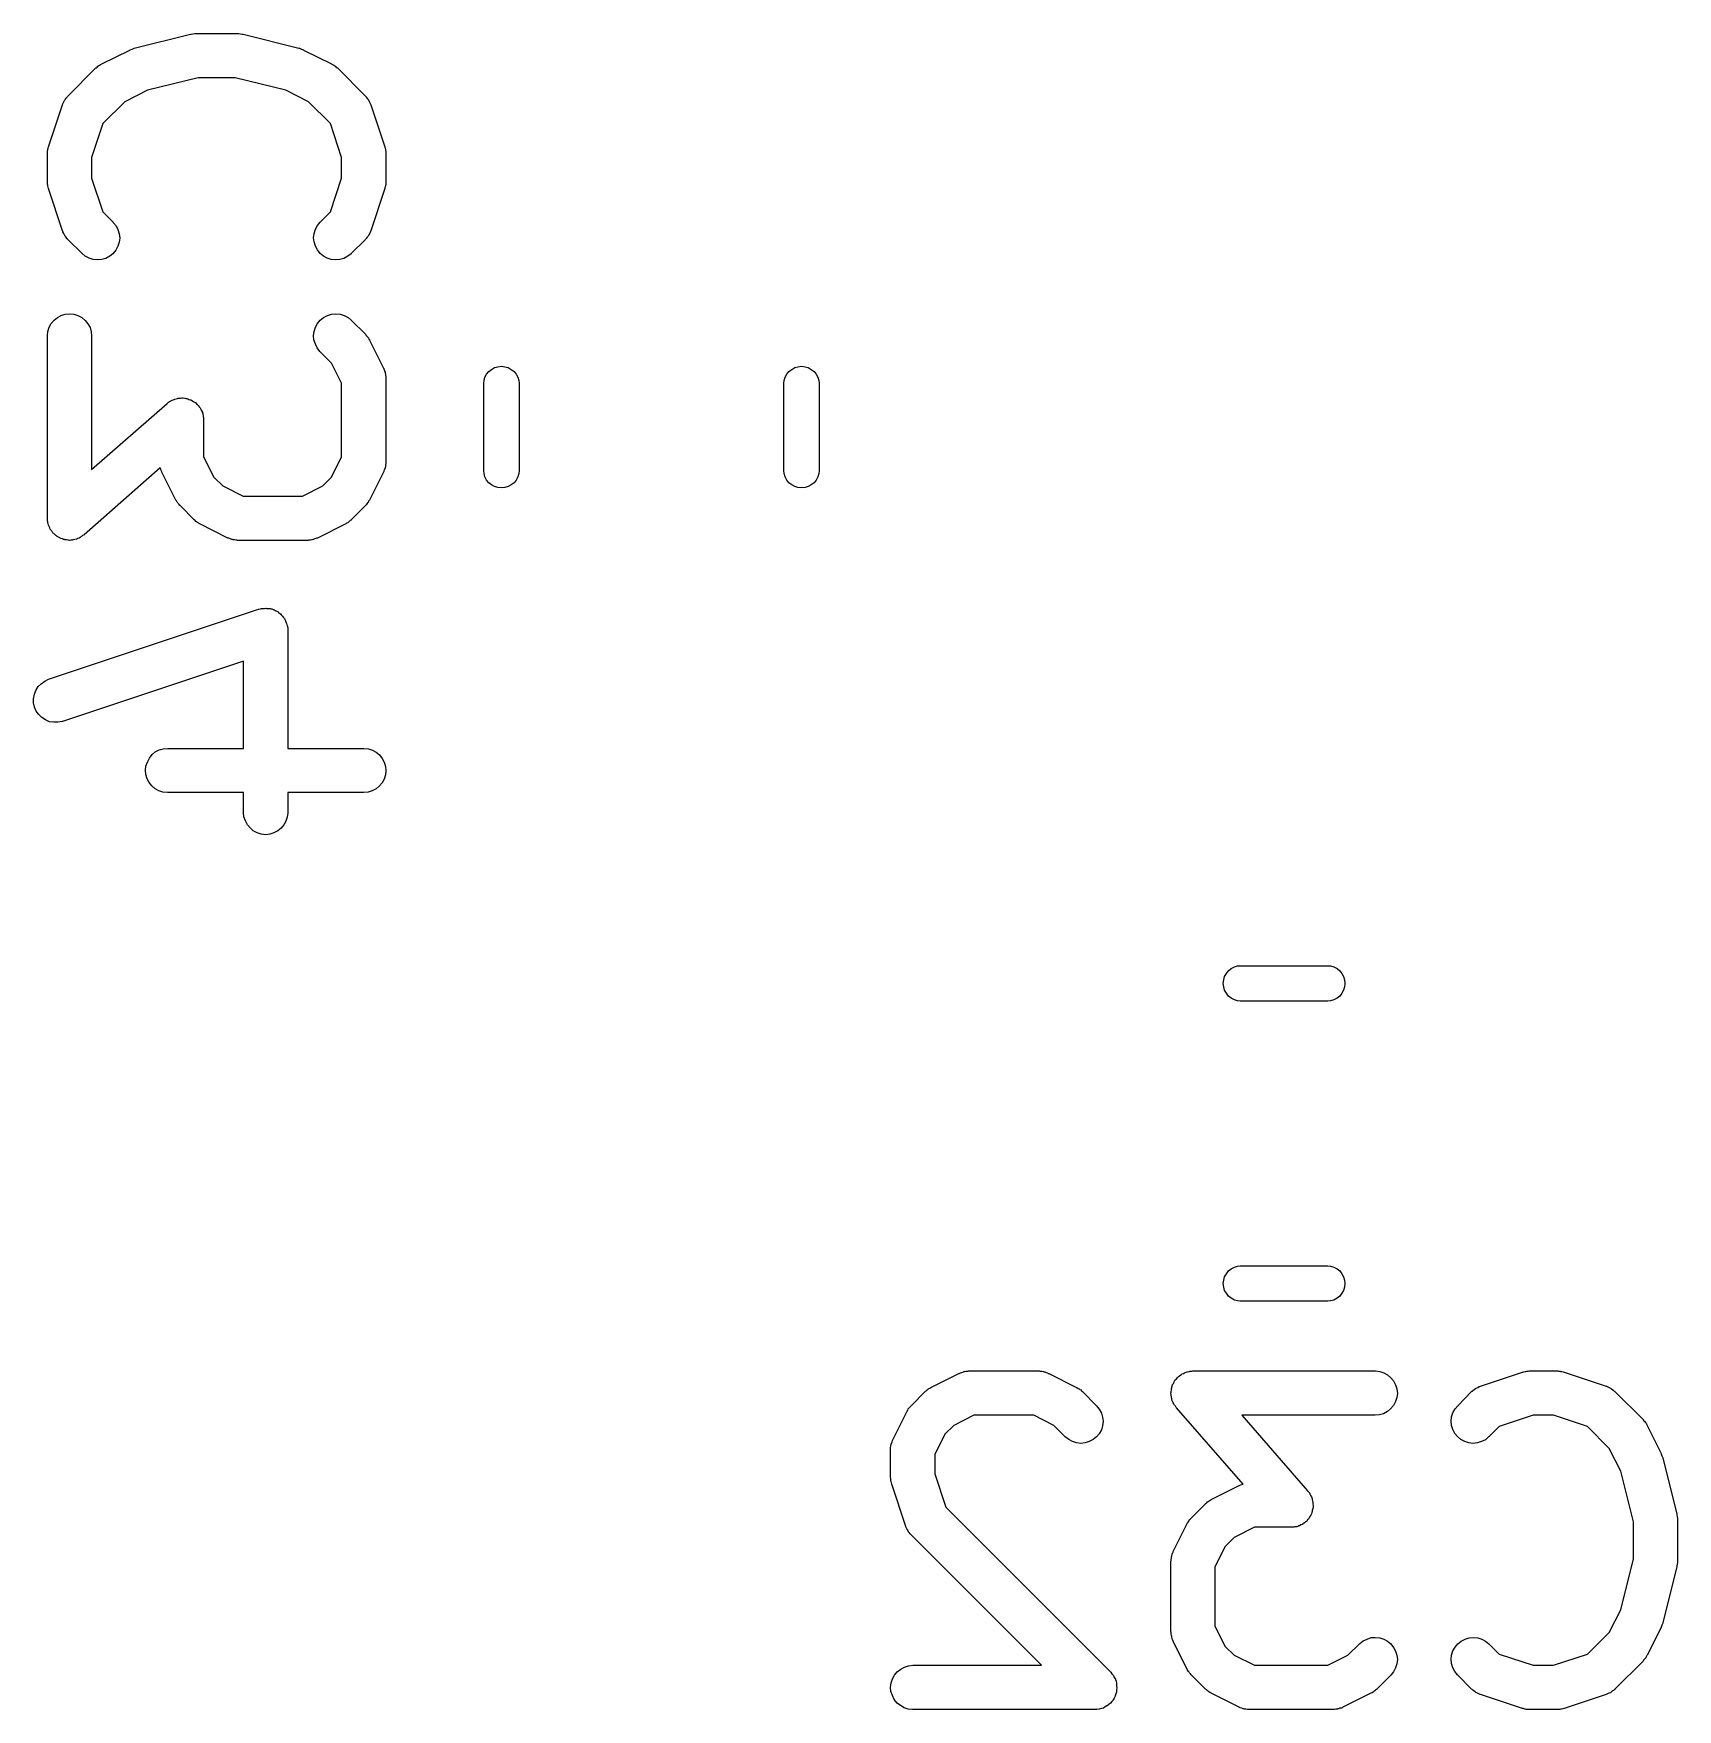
# Model space of a CAD drawing. Extents: x 112.9 to 160.3, y -137 to -94.4.
# Drawn here: x 147.8 to 153.39, y -121.46 to -115.76 of the extents above; entities that cross this region are included whole.
import ezdxf

# ---------------------------------------------------------------- set-up
doc = ezdxf.new("R2010")
doc.units = 0
doc.layers.add('BLACK', color=7, linetype='CONTINUOUS')

msp = doc.modelspace()

# ---------------------------------------------------------------- linework, layer by layer
at = {"layer": 'BLACK', "linetype": 'CONTINUOUS'}
for p, q in [((148.135, -115.816), (148.142, -115.813)), ((148.142, -115.813), (148.333, -115.765)), ((148.142, -115.813), (148.142, -115.813)), ((148.142, -115.813), (148.142, -115.813)), ((148.333, -115.765), (148.334, -115.765)), ((148.334, -115.765), (148.335, -115.765)), ((148.335, -115.765), (148.336, -115.765)), ((148.336, -115.765), (148.342, -115.764)), ((148.342, -115.764), (148.348, -115.763)), ((148.348, -115.763), (148.35, -115.763)), ((148.35, -115.763), (148.351, -115.763)), ((148.351, -115.763), (148.494, -115.763)), ((148.494, -115.763), (148.495, -115.763)), ((148.495, -115.763), (148.496, -115.763)), ((148.496, -115.763), (148.498, -115.763)), ((148.498, -115.763), (148.503, -115.764)), ((148.503, -115.764), (148.509, -115.765)), ((148.509, -115.765), (148.511, -115.765)), ((148.511, -115.765), (148.512, -115.765)), ((148.512, -115.765), (148.702, -115.813)), ((148.702, -115.813), (148.703, -115.813)), ((148.703, -115.813), (148.704, -115.813)), ((148.704, -115.813), (148.704, -115.813)), ((148.704, -115.813), (148.711, -115.816)), ((148.019, -115.874), (148.022, -115.872)), ((148.022, -115.872), (148.024, -115.87)), ((148.024, -115.87), (148.028, -115.868)), ((148.028, -115.868), (148.032, -115.866)), ((148.032, -115.866), (148.127, -115.819)), ((148.127, -115.819), (148.128, -115.818)), ((148.128, -115.818), (148.135, -115.816)), ((148.128, -115.818), (148.128, -115.818)), ((148.128, -115.818), (148.128, -115.818)), ((148.711, -115.816), (148.717, -115.818)), ((148.717, -115.818), (148.718, -115.819)), ((148.718, -115.819), (148.718, -115.819)), ((148.718, -115.819), (148.813, -115.866)), ((148.813, -115.866), (148.814, -115.867)), ((148.814, -115.867), (148.818, -115.869)), ((148.818, -115.869), (148.821, -115.871)), ((148.821, -115.871), (148.824, -115.873)), ((147.917, -115.976), (148.012, -115.88)), ((148.012, -115.88), (148.013, -115.88)), ((148.013, -115.88), (148.016, -115.877)), ((148.016, -115.877), (148.019, -115.874)), ((148.36, -115.913), (148.187, -115.956)), ((148.485, -115.913), (148.36, -115.913)), ((148.658, -115.956), (148.485, -115.913)), ((148.824, -115.873), (148.826, -115.875)), ((148.826, -115.875), (148.829, -115.878)), ((148.829, -115.878), (148.833, -115.88)), ((148.833, -115.88), (148.928, -115.976)), ((147.908, -115.987), (147.911, -115.983)), ((147.911, -115.983), (147.914, -115.979)), ((147.914, -115.979), (147.916, -115.977)), ((147.916, -115.977), (147.917, -115.976)), ((148.187, -115.956), (148.11, -115.995)), ((148.735, -115.995), (148.658, -115.956)), ((148.928, -115.976), (148.929, -115.976)), ((148.929, -115.976), (148.93, -115.978)), ((148.93, -115.978), (148.932, -115.98)), ((148.932, -115.98), (148.934, -115.984)), ((148.934, -115.984), (148.938, -115.988)), ((147.851, -116.148), (147.899, -116.005)), ((147.899, -116.004), (147.9, -116.002)), ((147.899, -116.005), (147.899, -116.004)), ((147.9, -116.002), (147.901, -116)), ((147.901, -116), (147.903, -115.995)), ((147.903, -115.995), (147.905, -115.991)), ((147.905, -115.991), (147.907, -115.989)), ((147.907, -115.989), (147.908, -115.987)), ((148.11, -115.995), (148.036, -116.069)), ((148.809, -116.069), (148.735, -115.995)), ((148.938, -115.988), (148.939, -115.99)), ((148.939, -115.99), (148.94, -115.991)), ((148.94, -115.991), (148.942, -115.996)), ((148.942, -115.996), (148.944, -116.001)), ((148.944, -116.001), (148.945, -116.003)), ((148.945, -116.003), (148.946, -116.005)), ((148.946, -116.005), (148.994, -116.148)), ((148.036, -116.069), (147.997, -116.184)), ((148.847, -116.184), (148.809, -116.069)), ((147.849, -116.156), (147.85, -116.152)), ((147.849, -116.159), (147.849, -116.156)), ((147.85, -116.152), (147.851, -116.148)), ((148.994, -116.148), (148.994, -116.149)), ((148.994, -116.149), (148.995, -116.153)), ((148.995, -116.153), (148.996, -116.157)), ((148.996, -116.157), (148.996, -116.16)), ((147.847, -116.17), (147.848, -116.166)), ((147.847, -116.171), (147.847, -116.17)), ((147.847, -116.267), (147.847, -116.171)), ((147.848, -116.162), (147.849, -116.159)), ((147.848, -116.166), (147.848, -116.162)), ((147.997, -116.184), (147.997, -116.254)), ((148.847, -116.254), (148.847, -116.184)), ((148.996, -116.16), (148.997, -116.163)), ((148.997, -116.163), (148.997, -116.167)), ((148.997, -116.167), (148.997, -116.171)), ((148.997, -116.171), (148.997, -116.267)), ((147.848, -116.271), (147.847, -116.267)), ((147.848, -116.275), (147.848, -116.271)), ((147.997, -116.254), (148.036, -116.369)), ((148.809, -116.369), (148.847, -116.254)), ((148.997, -116.267), (148.997, -116.268)), ((148.997, -116.268), (148.997, -116.272)), ((147.849, -116.278), (147.848, -116.275)), ((147.849, -116.281), (147.849, -116.278)), ((147.85, -116.285), (147.849, -116.281)), ((147.851, -116.289), (147.85, -116.285)), ((147.851, -116.29), (147.851, -116.289)), ((147.899, -116.433), (147.851, -116.29)), ((148.994, -116.29), (148.946, -116.433)), ((148.996, -116.282), (148.994, -116.286)), ((148.994, -116.286), (148.994, -116.29)), ((148.997, -116.276), (148.996, -116.279)), ((148.996, -116.279), (148.996, -116.282)), ((148.997, -116.272), (148.997, -116.276)), ((148.036, -116.369), (148.071, -116.404)), ((148.774, -116.404), (148.809, -116.369)), ((147.9, -116.435), (147.899, -116.433)), ((147.9, -116.437), (147.9, -116.435)), ((147.903, -116.442), (147.9, -116.437)), ((147.905, -116.447), (147.903, -116.442)), ((148.071, -116.404), (148.071, -116.405)), ((148.071, -116.405), (148.081, -116.416)), ((148.081, -116.416), (148.087, -116.429)), ((148.087, -116.429), (148.091, -116.443)), ((148.752, -116.457), (148.754, -116.442)), ((148.754, -116.442), (148.758, -116.428)), ((148.758, -116.428), (148.765, -116.415)), ((148.765, -116.415), (148.774, -116.404)), ((148.944, -116.438), (148.942, -116.443)), ((148.945, -116.436), (148.944, -116.438)), ((148.946, -116.434), (148.945, -116.436)), ((148.946, -116.433), (148.946, -116.434)), ((147.906, -116.448), (147.905, -116.447)), ((147.907, -116.45), (147.906, -116.448)), ((147.91, -116.454), (147.907, -116.45)), ((147.913, -116.459), (147.91, -116.454)), ((147.915, -116.46), (147.913, -116.459)), ((147.916, -116.462), (147.915, -116.46)), ((147.917, -116.463), (147.916, -116.462)), ((147.965, -116.51), (147.917, -116.463)), ((148.08, -116.499), (148.07, -116.511)), ((148.087, -116.486), (148.08, -116.499)), ((148.091, -116.472), (148.087, -116.486)), ((148.091, -116.443), (148.093, -116.458)), ((148.093, -116.458), (148.091, -116.472)), ((148.754, -116.471), (148.752, -116.457)), ((148.758, -116.485), (148.754, -116.471)), ((148.765, -116.498), (148.758, -116.485)), ((148.774, -116.51), (148.765, -116.498)), ((148.928, -116.463), (148.88, -116.51)), ((148.929, -116.461), (148.928, -116.463)), ((148.931, -116.459), (148.929, -116.461)), ((148.934, -116.455), (148.931, -116.459)), ((148.937, -116.451), (148.934, -116.455)), ((148.938, -116.449), (148.937, -116.451)), ((148.939, -116.448), (148.938, -116.449)), ((148.942, -116.443), (148.939, -116.448)), ((147.976, -116.519), (147.965, -116.51)), ((147.989, -116.526), (147.976, -116.519)), ((148.003, -116.531), (147.989, -116.526)), ((148.017, -116.532), (148.003, -116.531)), ((148.032, -116.531), (148.017, -116.532)), ((148.046, -116.527), (148.032, -116.531)), ((148.059, -116.52), (148.046, -116.527)), ((148.07, -116.511), (148.059, -116.52)), ((148.785, -116.519), (148.774, -116.51)), ((148.798, -116.526), (148.785, -116.519)), ((148.812, -116.531), (148.798, -116.526)), ((148.826, -116.532), (148.812, -116.531)), ((148.841, -116.531), (148.826, -116.532)), ((148.855, -116.527), (148.841, -116.531)), ((148.868, -116.52), (148.855, -116.527)), ((148.879, -116.511), (148.868, -116.52)), ((148.88, -116.51), (148.879, -116.511)), ((147.881, -116.728), (147.894, -116.721)), ((147.894, -116.721), (147.908, -116.717)), ((147.908, -116.717), (147.923, -116.715)), ((147.923, -116.715), (147.937, -116.717)), ((147.937, -116.717), (147.951, -116.721)), ((147.951, -116.721), (147.964, -116.728)), ((148.786, -116.728), (148.799, -116.721)), ((148.799, -116.721), (148.813, -116.717)), ((148.813, -116.717), (148.827, -116.715)), ((148.827, -116.715), (148.842, -116.717)), ((148.842, -116.717), (148.856, -116.721)), ((148.856, -116.721), (148.869, -116.728)), ((147.847, -116.789), (147.849, -116.775)), ((147.849, -116.775), (147.853, -116.761)), ((147.853, -116.761), (147.86, -116.748)), ((147.86, -116.748), (147.87, -116.737)), ((147.87, -116.737), (147.881, -116.728)), ((147.964, -116.728), (147.976, -116.738)), ((147.976, -116.738), (147.985, -116.749)), ((147.985, -116.749), (147.992, -116.762)), ((147.992, -116.762), (147.996, -116.776)), ((147.996, -116.776), (147.997, -116.79)), ((148.752, -116.79), (148.754, -116.775)), ((148.754, -116.775), (148.758, -116.761)), ((148.758, -116.761), (148.765, -116.748)), ((148.765, -116.748), (148.774, -116.737)), ((148.774, -116.737), (148.786, -116.728)), ((148.869, -116.728), (148.88, -116.737)), ((148.88, -116.737), (148.928, -116.785)), ((147.847, -116.79), (147.847, -116.789)), ((147.847, -117.41), (147.847, -116.79)), ((147.997, -116.79), (147.997, -117.244)), ((148.753, -116.804), (148.752, -116.79)), ((148.758, -116.818), (148.753, -116.804)), ((148.764, -116.831), (148.758, -116.818)), ((148.773, -116.843), (148.764, -116.831)), ((148.928, -116.785), (148.929, -116.786)), ((148.929, -116.786), (148.931, -116.789)), ((148.931, -116.789), (148.934, -116.792)), ((148.934, -116.792), (148.936, -116.795)), ((148.936, -116.795), (148.938, -116.797)), ((148.938, -116.797), (148.94, -116.801)), ((148.94, -116.801), (148.942, -116.805)), ((148.942, -116.805), (148.989, -116.9)), ((148.774, -116.844), (148.773, -116.843)), ((148.813, -116.883), (148.774, -116.844)), ((148.847, -116.951), (148.813, -116.883)), ((149.367, -116.898), (149.378, -116.895)), ((149.378, -116.895), (149.39, -116.893)), ((149.39, -116.893), (149.402, -116.895)), ((149.402, -116.895), (149.413, -116.898)), ((150.387, -116.898), (150.398, -116.895)), ((150.398, -116.895), (150.41, -116.893)), ((150.41, -116.893), (150.422, -116.895)), ((150.422, -116.895), (150.433, -116.898)), ((148.847, -117.201), (148.847, -116.951)), ((148.989, -116.9), (148.99, -116.901)), ((148.99, -116.901), (148.991, -116.903)), ((148.991, -116.903), (148.992, -116.905)), ((148.992, -116.905), (148.993, -116.91)), ((148.993, -116.91), (148.995, -116.914)), ((148.995, -116.914), (148.995, -116.917)), ((148.995, -116.917), (148.996, -116.919)), ((148.996, -116.919), (148.996, -116.924)), ((148.996, -116.924), (148.997, -116.929)), ((148.997, -116.929), (148.997, -116.931)), ((148.997, -116.931), (148.997, -116.933)), ((148.997, -116.933), (148.997, -117.219)), ((149.33, -116.951), (149.331, -116.942)), ((149.33, -117.249), (149.33, -116.951)), ((149.331, -116.942), (149.334, -116.931)), ((149.334, -116.931), (149.34, -116.92)), ((149.34, -116.92), (149.347, -116.911)), ((149.347, -116.911), (149.357, -116.904)), ((149.357, -116.904), (149.367, -116.898)), ((149.413, -116.898), (149.423, -116.904)), ((149.423, -116.904), (149.433, -116.911)), ((149.433, -116.911), (149.44, -116.92)), ((149.44, -116.92), (149.446, -116.931)), ((149.446, -116.931), (149.449, -116.942)), ((149.449, -116.942), (149.45, -116.951)), ((149.45, -116.951), (149.45, -117.249)), ((150.35, -116.951), (150.351, -116.942)), ((150.35, -117.249), (150.35, -116.951)), ((150.351, -116.942), (150.354, -116.931)), ((150.354, -116.931), (150.36, -116.92)), ((150.36, -116.92), (150.367, -116.911)), ((150.367, -116.911), (150.377, -116.904)), ((150.377, -116.904), (150.387, -116.898)), ((150.433, -116.898), (150.443, -116.904)), ((150.443, -116.904), (150.453, -116.911)), ((150.453, -116.911), (150.46, -116.92)), ((150.46, -116.92), (150.466, -116.931)), ((150.466, -116.931), (150.469, -116.942)), ((150.469, -116.942), (150.47, -116.951)), ((150.47, -116.951), (150.47, -117.249)), ((148.265, -117.012), (148.267, -117.011)), ((148.267, -117.011), (148.271, -117.009)), ((148.271, -117.009), (148.275, -117.007)), ((148.275, -117.007), (148.278, -117.006)), ((148.278, -117.006), (148.28, -117.005)), ((148.28, -117.005), (148.285, -117.004)), ((148.285, -117.004), (148.289, -117.003)), ((148.289, -117.003), (148.292, -117.002)), ((148.292, -117.002), (148.294, -117.002)), ((148.294, -117.002), (148.299, -117.002)), ((148.299, -117.002), (148.304, -117.001)), ((148.304, -117.001), (148.306, -117.001)), ((148.306, -117.001), (148.309, -117.001)), ((148.309, -117.001), (148.314, -117.002)), ((148.314, -117.002), (148.318, -117.003)), ((148.318, -117.003), (148.321, -117.003)), ((148.321, -117.003), (148.324, -117.004)), ((148.324, -117.004), (148.328, -117.006)), ((148.328, -117.006), (148.332, -117.007)), ((148.332, -117.007), (148.335, -117.008)), ((148.335, -117.008), (148.337, -117.009)), ((148.337, -117.009), (148.341, -117.012)), ((147.997, -117.244), (148.254, -117.02)), ((148.254, -117.02), (148.255, -117.019)), ((148.255, -117.019), (148.259, -117.016)), ((148.259, -117.016), (148.262, -117.013)), ((148.262, -117.013), (148.265, -117.012)), ((148.341, -117.012), (148.345, -117.014)), ((148.345, -117.014), (148.347, -117.016)), ((148.347, -117.016), (148.35, -117.017)), ((148.35, -117.017), (148.353, -117.02)), ((148.353, -117.02), (148.357, -117.023)), ((148.357, -117.023), (148.358, -117.025)), ((148.358, -117.025), (148.36, -117.027)), ((148.36, -117.027), (148.363, -117.031)), ((148.363, -117.031), (148.366, -117.035)), ((148.366, -117.035), (148.367, -117.037)), ((148.367, -117.037), (148.369, -117.039)), ((148.369, -117.039), (148.37, -117.043)), ((148.37, -117.043), (148.373, -117.048)), ((148.373, -117.048), (148.373, -117.05)), ((148.373, -117.05), (148.375, -117.053)), ((148.375, -117.053), (148.376, -117.057)), ((148.376, -117.057), (148.377, -117.062)), ((148.377, -117.062), (148.377, -117.064)), ((148.377, -117.064), (148.378, -117.067)), ((148.378, -117.067), (148.378, -117.072)), ((148.378, -117.072), (148.378, -117.076)), ((148.378, -117.076), (148.378, -117.201)), ((148.231, -117.239), (147.972, -117.466)), ((148.233, -117.243), (148.231, -117.239)), ((148.378, -117.201), (148.413, -117.27)), ((148.813, -117.27), (148.847, -117.201)), ((148.995, -117.239), (148.993, -117.244)), ((148.996, -117.235), (148.995, -117.237)), ((148.995, -117.237), (148.995, -117.239)), ((148.997, -117.224), (148.996, -117.23)), ((148.996, -117.23), (148.996, -117.235)), ((148.997, -117.219), (148.997, -117.22)), ((148.997, -117.22), (148.997, -117.222)), ((148.997, -117.222), (148.997, -117.224)), ((148.234, -117.248), (148.233, -117.243)), ((148.235, -117.25), (148.234, -117.248)), ((148.236, -117.252), (148.235, -117.25)), ((148.236, -117.253), (148.236, -117.252)), ((148.284, -117.348), (148.236, -117.253)), ((148.413, -117.27), (148.443, -117.3)), ((148.783, -117.3), (148.813, -117.27)), ((148.989, -117.253), (148.942, -117.348)), ((148.99, -117.251), (148.989, -117.253)), ((148.991, -117.249), (148.99, -117.251)), ((148.993, -117.244), (148.991, -117.249)), ((149.331, -117.258), (149.33, -117.249)), ((149.334, -117.269), (149.331, -117.258)), ((149.34, -117.28), (149.334, -117.269)), ((149.347, -117.289), (149.34, -117.28)), ((149.357, -117.296), (149.347, -117.289)), ((149.367, -117.302), (149.357, -117.296)), ((149.423, -117.296), (149.413, -117.302)), ((149.433, -117.289), (149.423, -117.296)), ((149.44, -117.28), (149.433, -117.289)), ((149.446, -117.269), (149.44, -117.28)), ((149.449, -117.258), (149.446, -117.269)), ((149.45, -117.249), (149.449, -117.258)), ((150.351, -117.258), (150.35, -117.249)), ((150.354, -117.269), (150.351, -117.258)), ((150.36, -117.28), (150.354, -117.269)), ((150.367, -117.289), (150.36, -117.28)), ((150.377, -117.296), (150.367, -117.289)), ((150.387, -117.302), (150.377, -117.296)), ((150.443, -117.296), (150.433, -117.302)), ((150.453, -117.289), (150.443, -117.296)), ((150.46, -117.28), (150.453, -117.289)), ((150.466, -117.269), (150.46, -117.28)), ((150.469, -117.258), (150.466, -117.269)), ((150.47, -117.249), (150.469, -117.258)), ((148.286, -117.351), (148.284, -117.348)), ((148.288, -117.355), (148.286, -117.351)), ((148.443, -117.3), (148.512, -117.335)), ((148.512, -117.335), (148.714, -117.335)), ((148.714, -117.335), (148.783, -117.3)), ((148.939, -117.352), (148.937, -117.356)), ((148.941, -117.349), (148.939, -117.352)), ((148.942, -117.348), (148.941, -117.349)), ((149.378, -117.305), (149.367, -117.302)), ((149.39, -117.307), (149.378, -117.305)), ((149.402, -117.305), (149.39, -117.307)), ((149.413, -117.302), (149.402, -117.305)), ((150.398, -117.305), (150.387, -117.302)), ((150.41, -117.307), (150.398, -117.305)), ((150.422, -117.305), (150.41, -117.307)), ((150.433, -117.302), (150.422, -117.305)), ((147.848, -117.414), (147.847, -117.41)), ((148.29, -117.358), (148.288, -117.355)), ((148.292, -117.36), (148.29, -117.358)), ((148.295, -117.363), (148.292, -117.36)), ((148.297, -117.367), (148.295, -117.363)), ((148.298, -117.367), (148.297, -117.367)), ((148.346, -117.415), (148.298, -117.367)), ((148.928, -117.367), (148.88, -117.415)), ((148.93, -117.364), (148.928, -117.367)), ((148.933, -117.361), (148.93, -117.364)), ((148.935, -117.358), (148.933, -117.361)), ((148.937, -117.356), (148.935, -117.358)), ((147.848, -117.419), (147.848, -117.414)), ((147.849, -117.421), (147.848, -117.419)), ((147.849, -117.424), (147.849, -117.421)), ((147.85, -117.429), (147.849, -117.424)), ((147.851, -117.433), (147.85, -117.429)), ((147.852, -117.436), (147.851, -117.433)), ((147.853, -117.438), (147.852, -117.436)), ((147.855, -117.442), (147.853, -117.438)), ((147.857, -117.447), (147.855, -117.442)), ((147.859, -117.449), (147.857, -117.447)), ((147.86, -117.451), (147.859, -117.449)), ((147.863, -117.455), (147.86, -117.451)), ((147.866, -117.459), (147.863, -117.455)), ((147.867, -117.46), (147.866, -117.459)), ((147.869, -117.462), (147.867, -117.46)), ((147.873, -117.465), (147.869, -117.462)), ((147.876, -117.469), (147.873, -117.465)), ((147.971, -117.467), (147.967, -117.469)), ((147.972, -117.466), (147.971, -117.467)), ((148.349, -117.418), (148.346, -117.415)), ((148.352, -117.421), (148.349, -117.418)), ((148.354, -117.422), (148.352, -117.421)), ((148.357, -117.424), (148.354, -117.422)), ((148.361, -117.426), (148.357, -117.424)), ((148.364, -117.429), (148.361, -117.426)), ((148.365, -117.429), (148.364, -117.429)), ((148.46, -117.477), (148.365, -117.429)), ((148.861, -117.429), (148.765, -117.477)), ((148.864, -117.427), (148.861, -117.429)), ((148.868, -117.425), (148.864, -117.427)), ((148.87, -117.423), (148.868, -117.425)), ((148.873, -117.421), (148.87, -117.423)), ((148.876, -117.418), (148.873, -117.421)), ((148.879, -117.416), (148.876, -117.418)), ((148.88, -117.415), (148.879, -117.416)), ((147.878, -117.47), (147.876, -117.469)), ((147.88, -117.472), (147.878, -117.47)), ((147.885, -117.474), (147.88, -117.472)), ((147.889, -117.476), (147.885, -117.474)), ((147.891, -117.477), (147.889, -117.476)), ((147.893, -117.479), (147.891, -117.477)), ((147.898, -117.48), (147.893, -117.479)), ((147.902, -117.482), (147.898, -117.48)), ((147.905, -117.482), (147.902, -117.482)), ((147.907, -117.483), (147.905, -117.482)), ((147.912, -117.483), (147.907, -117.483)), ((147.917, -117.484), (147.912, -117.483)), ((147.919, -117.484), (147.917, -117.484)), ((147.922, -117.485), (147.919, -117.484)), ((147.927, -117.484), (147.922, -117.485)), ((147.931, -117.484), (147.927, -117.484)), ((147.934, -117.483), (147.931, -117.484)), ((147.936, -117.483), (147.934, -117.483)), ((147.941, -117.482), (147.936, -117.483)), ((147.946, -117.481), (147.941, -117.482)), ((147.948, -117.48), (147.946, -117.481)), ((147.95, -117.479), (147.948, -117.48)), ((147.955, -117.477), (147.95, -117.479)), ((147.959, -117.475), (147.955, -117.477)), ((147.961, -117.473), (147.959, -117.475)), ((147.963, -117.472), (147.961, -117.473)), ((147.967, -117.469), (147.963, -117.472)), ((148.462, -117.477), (148.46, -117.477)), ((148.464, -117.478), (148.462, -117.477)), ((148.469, -117.48), (148.464, -117.478)), ((148.474, -117.482), (148.469, -117.48)), ((148.476, -117.482), (148.474, -117.482)), ((148.478, -117.483), (148.476, -117.482)), ((148.483, -117.483), (148.478, -117.483)), ((148.488, -117.484), (148.483, -117.483)), ((148.491, -117.484), (148.488, -117.484)), ((148.493, -117.485), (148.491, -117.484)), ((148.494, -117.485), (148.493, -117.485)), ((148.732, -117.485), (148.494, -117.485)), ((148.734, -117.484), (148.732, -117.485)), ((148.736, -117.484), (148.734, -117.484)), ((148.741, -117.484), (148.736, -117.484)), ((148.746, -117.483), (148.741, -117.484)), ((148.749, -117.482), (148.746, -117.483)), ((148.751, -117.482), (148.749, -117.482)), ((148.756, -117.48), (148.751, -117.482)), ((148.76, -117.479), (148.756, -117.48)), ((148.762, -117.478), (148.76, -117.479)), ((148.765, -117.477), (148.762, -117.478)), ((148.765, -117.477), (148.765, -117.477)), ((147.851, -117.957), (148.565, -117.719)), ((148.565, -117.719), (148.566, -117.719)), ((148.566, -117.719), (148.571, -117.718)), ((148.571, -117.718), (148.575, -117.717)), ((148.575, -117.717), (148.578, -117.717)), ((148.578, -117.717), (148.581, -117.716)), ((148.581, -117.716), (148.585, -117.716)), ((148.585, -117.716), (148.59, -117.715)), ((148.59, -117.715), (148.592, -117.716)), ((148.592, -117.716), (148.595, -117.716)), ((148.595, -117.716), (148.6, -117.717)), ((148.6, -117.717), (148.604, -117.717)), ((148.604, -117.717), (148.607, -117.718)), ((148.607, -117.718), (148.61, -117.718)), ((148.61, -117.718), (148.614, -117.72)), ((148.614, -117.72), (148.618, -117.721)), ((148.618, -117.721), (148.621, -117.723)), ((148.621, -117.723), (148.623, -117.724)), ((148.623, -117.724), (148.627, -117.726)), ((148.627, -117.726), (148.631, -117.728)), ((148.631, -117.728), (148.633, -117.73)), ((148.633, -117.73), (148.636, -117.732)), ((148.636, -117.732), (148.639, -117.735)), ((148.639, -117.735), (148.642, -117.738)), ((148.642, -117.738), (148.644, -117.74)), ((148.644, -117.74), (148.646, -117.742)), ((148.646, -117.742), (148.649, -117.746)), ((148.649, -117.746), (148.652, -117.749)), ((148.652, -117.749), (148.653, -117.751)), ((148.653, -117.751), (148.654, -117.754)), ((148.654, -117.754), (148.656, -117.758)), ((148.656, -117.758), (148.658, -117.762)), ((148.658, -117.762), (148.659, -117.765)), ((148.659, -117.765), (148.66, -117.767)), ((148.66, -117.767), (148.661, -117.772)), ((148.661, -117.772), (148.663, -117.776)), ((148.663, -117.776), (148.663, -117.779)), ((148.663, -117.779), (148.664, -117.782)), ((148.664, -117.782), (148.664, -117.786)), ((148.664, -117.786), (148.664, -117.79)), ((148.664, -117.79), (148.664, -118.192)), ((148.514, -117.895), (147.898, -118.1)), ((148.514, -118.192), (148.514, -117.895)), ((147.816, -117.982), (147.826, -117.972)), ((147.826, -117.972), (147.838, -117.963)), ((147.838, -117.963), (147.851, -117.957)), ((147.8, -118.023), (147.803, -118.008)), ((147.8, -118.037), (147.8, -118.023)), ((147.803, -118.008), (147.808, -117.995)), ((147.808, -117.995), (147.816, -117.982)), ((147.803, -118.052), (147.8, -118.037)), ((147.809, -118.065), (147.803, -118.052)), ((147.818, -118.077), (147.809, -118.065)), ((147.828, -118.087), (147.818, -118.077)), ((147.841, -118.095), (147.828, -118.087)), ((147.854, -118.101), (147.841, -118.095)), ((147.869, -118.103), (147.854, -118.101)), ((147.883, -118.103), (147.869, -118.103)), ((147.897, -118.1), (147.883, -118.103)), ((147.898, -118.1), (147.897, -118.1)), ((148.203, -118.213), (148.214, -118.204)), ((148.214, -118.204), (148.227, -118.197)), ((148.227, -118.197), (148.241, -118.193)), ((148.241, -118.193), (148.256, -118.192)), ((148.256, -118.192), (148.514, -118.192)), ((148.664, -118.192), (148.922, -118.192)), ((148.922, -118.192), (148.923, -118.192)), ((148.923, -118.192), (148.938, -118.193)), ((148.938, -118.193), (148.952, -118.198)), ((148.952, -118.198), (148.965, -118.205)), ((148.965, -118.205), (148.976, -118.214)), ((148.181, -118.266), (148.182, -118.252)), ((148.182, -118.252), (148.187, -118.238)), ((148.187, -118.238), (148.194, -118.225)), ((148.194, -118.225), (148.203, -118.213)), ((148.976, -118.214), (148.985, -118.226)), ((148.985, -118.226), (148.992, -118.239)), ((148.992, -118.239), (148.996, -118.253)), ((148.996, -118.253), (148.997, -118.267)), ((148.182, -118.281), (148.181, -118.266)), ((148.186, -118.295), (148.182, -118.281)), ((148.193, -118.308), (148.186, -118.295)), ((148.202, -118.319), (148.193, -118.308)), ((148.213, -118.329), (148.202, -118.319)), ((148.975, -118.32), (148.964, -118.329)), ((148.985, -118.309), (148.975, -118.32)), ((148.992, -118.296), (148.985, -118.309)), ((148.996, -118.282), (148.992, -118.296)), ((148.997, -118.267), (148.996, -118.282)), ((148.226, -118.336), (148.213, -118.329)), ((148.24, -118.34), (148.226, -118.336)), ((148.255, -118.342), (148.24, -118.34)), ((148.256, -118.342), (148.255, -118.342)), ((148.514, -118.342), (148.256, -118.342)), ((148.514, -118.41), (148.514, -118.342)), ((148.922, -118.342), (148.664, -118.342)), ((148.664, -118.342), (148.664, -118.41)), ((148.937, -118.34), (148.922, -118.342)), ((148.951, -118.336), (148.937, -118.34)), ((148.964, -118.329), (148.951, -118.336)), ((148.515, -118.424), (148.514, -118.41)), ((148.52, -118.438), (148.515, -118.424)), ((148.662, -118.425), (148.658, -118.439)), ((148.664, -118.411), (148.662, -118.425)), ((148.664, -118.41), (148.664, -118.411)), ((148.527, -118.451), (148.52, -118.438)), ((148.536, -118.462), (148.527, -118.451)), ((148.547, -118.472), (148.536, -118.462)), ((148.56, -118.479), (148.547, -118.472)), ((148.574, -118.483), (148.56, -118.479)), ((148.589, -118.485), (148.574, -118.483)), ((148.603, -118.483), (148.589, -118.485)), ((148.617, -118.479), (148.603, -118.483)), ((148.63, -118.472), (148.617, -118.479)), ((148.642, -118.463), (148.63, -118.472)), ((148.651, -118.452), (148.642, -118.463)), ((148.658, -118.439), (148.651, -118.452)), ((151.854, -118.957), (151.861, -118.947)), ((151.861, -118.947), (151.87, -118.94)), ((151.87, -118.94), (151.881, -118.934)), ((151.881, -118.934), (151.892, -118.931)), ((151.892, -118.931), (151.901, -118.93)), ((151.901, -118.93), (152.199, -118.93)), ((152.199, -118.93), (152.208, -118.931)), ((152.208, -118.931), (152.219, -118.934)), ((152.219, -118.934), (152.23, -118.94)), ((152.23, -118.94), (152.239, -118.947)), ((152.239, -118.947), (152.246, -118.957)), ((151.843, -118.99), (151.845, -118.978)), ((151.845, -119.002), (151.843, -118.99)), ((151.845, -118.978), (151.848, -118.967)), ((151.848, -119.013), (151.845, -119.002)), ((151.848, -118.967), (151.854, -118.957)), ((152.246, -118.957), (152.252, -118.967)), ((152.252, -118.967), (152.255, -118.978)), ((152.255, -119.002), (152.252, -119.013)), ((152.255, -118.978), (152.257, -118.99)), ((152.257, -118.99), (152.255, -119.002)), ((151.854, -119.023), (151.848, -119.013)), ((151.861, -119.033), (151.854, -119.023)), ((151.87, -119.04), (151.861, -119.033)), ((151.881, -119.046), (151.87, -119.04)), ((151.892, -119.049), (151.881, -119.046)), ((151.901, -119.05), (151.892, -119.049)), ((152.199, -119.05), (151.901, -119.05)), ((152.208, -119.049), (152.199, -119.05)), ((152.219, -119.046), (152.208, -119.049)), ((152.23, -119.04), (152.219, -119.046)), ((152.239, -119.033), (152.23, -119.04)), ((152.246, -119.023), (152.239, -119.033)), ((152.252, -119.013), (152.246, -119.023)), ((151.854, -119.977), (151.861, -119.967)), ((151.861, -119.967), (151.87, -119.96)), ((151.87, -119.96), (151.881, -119.954)), ((151.881, -119.954), (151.892, -119.951)), ((151.892, -119.951), (151.901, -119.95)), ((151.901, -119.95), (152.199, -119.95)), ((152.199, -119.95), (152.208, -119.951)), ((152.208, -119.951), (152.219, -119.954)), ((152.219, -119.954), (152.23, -119.96)), ((152.23, -119.96), (152.239, -119.967)), ((152.239, -119.967), (152.246, -119.977)), ((151.843, -120.01), (151.845, -119.998)), ((151.845, -120.022), (151.843, -120.01)), ((151.845, -119.998), (151.848, -119.987)), ((151.848, -120.033), (151.845, -120.022)), ((151.848, -119.987), (151.854, -119.977)), ((152.246, -119.977), (152.252, -119.987)), ((152.252, -119.987), (152.255, -119.998)), ((152.255, -120.022), (152.252, -120.033)), ((152.255, -119.998), (152.257, -120.01)), ((152.257, -120.01), (152.255, -120.022)), ((151.854, -120.043), (151.848, -120.033)), ((151.861, -120.053), (151.854, -120.043)), ((151.87, -120.06), (151.861, -120.053)), ((151.881, -120.066), (151.87, -120.06)), ((151.892, -120.069), (151.881, -120.066)), ((151.901, -120.07), (151.892, -120.069)), ((152.199, -120.07), (151.901, -120.07)), ((152.208, -120.069), (152.199, -120.07)), ((152.219, -120.066), (152.208, -120.069)), ((152.23, -120.06), (152.219, -120.066)), ((152.239, -120.053), (152.23, -120.06)), ((152.246, -120.043), (152.239, -120.053)), ((152.252, -120.033), (152.246, -120.043)), ((150.946, -120.315), (150.948, -120.314)), ((150.948, -120.314), (150.95, -120.313)), ((150.95, -120.313), (150.955, -120.312)), ((150.955, -120.312), (150.96, -120.31)), ((150.96, -120.31), (150.962, -120.309)), ((150.962, -120.309), (150.964, -120.309)), ((150.964, -120.309), (150.969, -120.308)), ((150.969, -120.308), (150.974, -120.308)), ((150.974, -120.308), (150.976, -120.308)), ((150.976, -120.308), (150.979, -120.307)), ((150.979, -120.307), (151.217, -120.307)), ((151.217, -120.307), (151.218, -120.307)), ((151.218, -120.307), (151.22, -120.308)), ((151.22, -120.308), (151.222, -120.308)), ((151.222, -120.308), (151.227, -120.308)), ((151.227, -120.308), (151.232, -120.309)), ((151.232, -120.309), (151.234, -120.31)), ((151.234, -120.31), (151.237, -120.31)), ((151.237, -120.31), (151.241, -120.312)), ((151.241, -120.312), (151.246, -120.313)), ((151.246, -120.313), (151.248, -120.315)), ((151.708, -120.315), (151.712, -120.313)), ((151.712, -120.313), (151.714, -120.312)), ((151.714, -120.312), (151.717, -120.311)), ((151.717, -120.311), (151.721, -120.31)), ((151.721, -120.31), (151.726, -120.309)), ((151.726, -120.309), (151.729, -120.309)), ((151.729, -120.309), (151.731, -120.308)), ((151.731, -120.308), (151.736, -120.308)), ((151.736, -120.308), (151.74, -120.307)), ((151.74, -120.307), (152.36, -120.307)), ((152.36, -120.307), (152.361, -120.307)), ((152.361, -120.307), (152.375, -120.309)), ((152.375, -120.309), (152.389, -120.313)), ((152.389, -120.313), (152.402, -120.32)), ((152.717, -120.359), (152.86, -120.311)), ((152.86, -120.311), (152.861, -120.311)), ((152.861, -120.311), (152.865, -120.31)), ((152.865, -120.31), (152.869, -120.309)), ((152.869, -120.309), (152.872, -120.309)), ((152.872, -120.309), (152.875, -120.308)), ((152.875, -120.308), (152.879, -120.308)), ((152.879, -120.308), (152.883, -120.307)), ((152.883, -120.307), (152.979, -120.307)), ((152.979, -120.307), (152.98, -120.307)), ((152.98, -120.307), (152.984, -120.308)), ((152.984, -120.308), (152.988, -120.308)), ((152.988, -120.308), (152.991, -120.309)), ((152.991, -120.309), (152.994, -120.309)), ((152.994, -120.309), (152.998, -120.31)), ((152.998, -120.31), (153.002, -120.311)), ((153.002, -120.311), (153.145, -120.359)), ((150.834, -120.374), (150.837, -120.371)), ((150.837, -120.371), (150.84, -120.369)), ((150.84, -120.369), (150.842, -120.367)), ((150.842, -120.367), (150.846, -120.365)), ((150.846, -120.365), (150.85, -120.363)), ((150.85, -120.363), (150.945, -120.315)), ((150.945, -120.315), (150.946, -120.315)), ((151.248, -120.315), (151.25, -120.315)), ((151.25, -120.315), (151.345, -120.363)), ((151.345, -120.363), (151.346, -120.363)), ((151.346, -120.363), (151.35, -120.366)), ((151.35, -120.366), (151.354, -120.368)), ((151.354, -120.368), (151.356, -120.37)), ((151.356, -120.37), (151.359, -120.371)), ((151.359, -120.371), (151.362, -120.374)), ((151.667, -120.367), (151.668, -120.365)), ((151.667, -120.372), (151.667, -120.367)), ((151.668, -120.362), (151.67, -120.358)), ((151.668, -120.365), (151.668, -120.362)), ((151.67, -120.358), (151.671, -120.353)), ((151.671, -120.353), (151.673, -120.351)), ((151.673, -120.351), (151.674, -120.349)), ((151.674, -120.349), (151.676, -120.345)), ((151.676, -120.345), (151.678, -120.34)), ((151.678, -120.34), (151.68, -120.338)), ((151.68, -120.338), (151.681, -120.336)), ((151.681, -120.336), (151.685, -120.333)), ((151.685, -120.333), (151.688, -120.329)), ((151.688, -120.329), (151.69, -120.327)), ((151.69, -120.327), (151.691, -120.326)), ((151.691, -120.326), (151.695, -120.323)), ((151.695, -120.323), (151.699, -120.32)), ((151.699, -120.32), (151.701, -120.319)), ((151.701, -120.319), (151.703, -120.317)), ((151.703, -120.317), (151.708, -120.315)), ((152.402, -120.32), (152.413, -120.33)), ((152.413, -120.33), (152.422, -120.341)), ((152.422, -120.341), (152.429, -120.354)), ((152.429, -120.354), (152.433, -120.368)), ((152.433, -120.368), (152.435, -120.383)), ((152.691, -120.373), (152.696, -120.37)), ((152.696, -120.37), (152.7, -120.367)), ((152.7, -120.367), (152.702, -120.366)), ((152.702, -120.366), (152.703, -120.365)), ((152.703, -120.365), (152.708, -120.363)), ((152.708, -120.363), (152.713, -120.36)), ((152.713, -120.36), (152.715, -120.36)), ((152.715, -120.36), (152.717, -120.359)), ((153.145, -120.359), (153.146, -120.359)), ((153.146, -120.359), (153.148, -120.36)), ((153.148, -120.36), (153.15, -120.361)), ((153.15, -120.361), (153.155, -120.363)), ((153.155, -120.363), (153.159, -120.365)), ((153.159, -120.365), (153.161, -120.367)), ((153.161, -120.367), (153.163, -120.368)), ((153.163, -120.368), (153.167, -120.371)), ((153.167, -120.371), (153.171, -120.374)), ((150.777, -120.431), (150.78, -120.428)), ((150.78, -120.428), (150.783, -120.425)), ((150.783, -120.425), (150.83, -120.377)), ((150.83, -120.377), (150.831, -120.376)), ((150.831, -120.376), (150.834, -120.374)), ((151.362, -120.374), (151.365, -120.377)), ((151.365, -120.377), (151.413, -120.425)), ((151.413, -120.425), (151.413, -120.425)), ((151.413, -120.425), (151.422, -120.437)), ((151.665, -120.382), (151.666, -120.379)), ((151.666, -120.387), (151.665, -120.382)), ((151.666, -120.377), (151.667, -120.372)), ((151.666, -120.379), (151.666, -120.377)), ((151.666, -120.391), (151.666, -120.387)), ((151.667, -120.394), (151.666, -120.391)), ((151.667, -120.396), (151.667, -120.394)), ((151.668, -120.401), (151.667, -120.396)), ((151.669, -120.406), (151.668, -120.401)), ((151.67, -120.408), (151.669, -120.406)), ((151.671, -120.41), (151.67, -120.408)), ((151.673, -120.415), (151.671, -120.41)), ((151.675, -120.419), (151.673, -120.415)), ((151.677, -120.421), (151.675, -120.419)), ((151.678, -120.423), (151.677, -120.421)), ((151.681, -120.427), (151.678, -120.423)), ((151.683, -120.431), (151.681, -120.427)), ((152.422, -120.424), (152.412, -120.436)), ((152.429, -120.411), (152.422, -120.424)), ((152.433, -120.397), (152.429, -120.411)), ((152.435, -120.383), (152.433, -120.397)), ((152.631, -120.436), (152.64, -120.425)), ((152.64, -120.425), (152.687, -120.377)), ((152.687, -120.377), (152.688, -120.376)), ((152.688, -120.376), (152.69, -120.375)), ((152.69, -120.375), (152.691, -120.373)), ((153.171, -120.374), (153.173, -120.376)), ((153.173, -120.376), (153.174, -120.377)), ((153.174, -120.377), (153.27, -120.472)), ((150.721, -120.539), (150.769, -120.444)), ((150.769, -120.443), (150.771, -120.44)), ((150.769, -120.444), (150.769, -120.443)), ((150.771, -120.44), (150.773, -120.436)), ((150.773, -120.436), (150.775, -120.433)), ((150.775, -120.433), (150.777, -120.431)), ((150.996, -120.457), (150.928, -120.492)), ((151.199, -120.457), (150.996, -120.457)), ((151.267, -120.492), (151.199, -120.457)), ((151.422, -120.437), (151.429, -120.45)), ((151.429, -120.45), (151.433, -120.464)), ((151.433, -120.464), (151.435, -120.478)), ((151.435, -120.478), (151.433, -120.493)), ((151.684, -120.432), (151.683, -120.431)), ((151.911, -120.691), (151.684, -120.432)), ((152.36, -120.457), (151.906, -120.457)), ((151.906, -120.457), (152.13, -120.714)), ((152.374, -120.456), (152.36, -120.457)), ((152.388, -120.452), (152.374, -120.456)), ((152.401, -120.445), (152.388, -120.452)), ((152.412, -120.436), (152.401, -120.445)), ((152.618, -120.477), (152.619, -120.463)), ((152.619, -120.492), (152.618, -120.477)), ((152.619, -120.463), (152.624, -120.449)), ((152.624, -120.449), (152.631, -120.436)), ((152.896, -120.457), (152.781, -120.496)), ((152.966, -120.457), (152.896, -120.457)), ((153.081, -120.496), (152.966, -120.457)), ((153.27, -120.472), (153.27, -120.473)), ((153.27, -120.473), (153.273, -120.476)), ((153.273, -120.476), (153.276, -120.479)), ((153.276, -120.479), (153.278, -120.482)), ((153.278, -120.482), (153.28, -120.484)), ((153.28, -120.484), (153.282, -120.488)), ((150.719, -120.543), (150.72, -120.541)), ((150.72, -120.541), (150.721, -120.539)), ((150.897, -120.522), (150.863, -120.591)), ((150.928, -120.492), (150.897, -120.522)), ((151.306, -120.531), (151.267, -120.492)), ((151.318, -120.54), (151.306, -120.531)), ((151.331, -120.547), (151.318, -120.54)), ((151.401, -120.54), (151.388, -120.547)), ((151.412, -120.531), (151.401, -120.54)), ((151.422, -120.52), (151.412, -120.531)), ((151.429, -120.507), (151.422, -120.52)), ((151.433, -120.493), (151.429, -120.507)), ((152.623, -120.506), (152.619, -120.492)), ((152.63, -120.519), (152.623, -120.506)), ((152.639, -120.53), (152.63, -120.519)), ((152.651, -120.54), (152.639, -120.53)), ((152.664, -120.547), (152.651, -120.54)), ((152.734, -120.541), (152.721, -120.547)), ((152.745, -120.531), (152.734, -120.541)), ((152.746, -120.531), (152.745, -120.531)), ((152.781, -120.496), (152.746, -120.531)), ((153.155, -120.57), (153.081, -120.496)), ((153.282, -120.488), (153.284, -120.492)), ((153.284, -120.492), (153.331, -120.587)), ((150.713, -120.567), (150.714, -120.562)), ((150.713, -120.57), (150.713, -120.567)), ((150.713, -120.572), (150.713, -120.57)), ((150.713, -120.573), (150.713, -120.572)), ((150.713, -120.668), (150.713, -120.573)), ((150.714, -120.562), (150.715, -120.557)), ((150.715, -120.555), (150.716, -120.553)), ((150.715, -120.557), (150.715, -120.555)), ((150.716, -120.553), (150.718, -120.548)), ((150.718, -120.548), (150.719, -120.543)), ((150.863, -120.591), (150.863, -120.656)), ((151.345, -120.551), (151.331, -120.547)), ((151.359, -120.553), (151.345, -120.551)), ((151.374, -120.551), (151.359, -120.553)), ((151.388, -120.547), (151.374, -120.551)), ((152.678, -120.551), (152.664, -120.547)), ((152.692, -120.553), (152.678, -120.551)), ((152.707, -120.551), (152.692, -120.553)), ((152.721, -120.547), (152.707, -120.551)), ((153.194, -120.647), (153.155, -120.57)), ((153.331, -120.587), (153.332, -120.588)), ((153.332, -120.588), (153.332, -120.588)), ((153.332, -120.588), (153.332, -120.588)), ((153.332, -120.588), (153.334, -120.595)), ((153.334, -120.595), (153.337, -120.602)), ((153.237, -120.82), (153.194, -120.647)), ((153.337, -120.602), (153.337, -120.602)), ((153.337, -120.602), (153.337, -120.602)), ((153.337, -120.602), (153.385, -120.793)), ((150.714, -120.672), (150.713, -120.668)), ((150.714, -120.677), (150.714, -120.672)), ((150.714, -120.68), (150.714, -120.677)), ((150.715, -120.683), (150.714, -120.68)), ((150.716, -120.687), (150.715, -120.683)), ((150.717, -120.691), (150.716, -120.687)), ((150.717, -120.692), (150.717, -120.691)), ((150.765, -120.835), (150.717, -120.692)), ((150.863, -120.656), (150.901, -120.77)), ((151.802, -120.744), (151.897, -120.696)), ((151.897, -120.696), (151.898, -120.696)), ((151.898, -120.696), (151.9, -120.695)), ((151.9, -120.695), (151.902, -120.694)), ((151.902, -120.694), (151.907, -120.693)), ((151.907, -120.693), (151.911, -120.691)), ((151.735, -120.806), (151.783, -120.758)), ((151.783, -120.757), (151.787, -120.755)), ((151.783, -120.758), (151.783, -120.757)), ((151.787, -120.755), (151.79, -120.752)), ((151.79, -120.752), (151.792, -120.75)), ((151.792, -120.75), (151.795, -120.748)), ((151.795, -120.748), (151.799, -120.746)), ((151.799, -120.746), (151.802, -120.744)), ((152.13, -120.714), (152.131, -120.715)), ((152.131, -120.715), (152.134, -120.719)), ((152.134, -120.719), (152.137, -120.722)), ((152.137, -120.722), (152.138, -120.725)), ((152.138, -120.725), (152.139, -120.727)), ((152.139, -120.727), (152.141, -120.731)), ((152.141, -120.731), (152.143, -120.735)), ((152.143, -120.735), (152.144, -120.738)), ((152.144, -120.738), (152.145, -120.74)), ((152.145, -120.74), (152.146, -120.745)), ((152.146, -120.745), (152.147, -120.749)), ((152.147, -120.749), (152.148, -120.752)), ((152.148, -120.752), (152.148, -120.754)), ((152.148, -120.754), (152.148, -120.759)), ((152.148, -120.759), (152.149, -120.764)), ((152.149, -120.769), (152.148, -120.774)), ((152.149, -120.764), (152.149, -120.766)), ((152.149, -120.766), (152.149, -120.769)), ((150.901, -120.77), (151.46, -121.329)), ((151.673, -120.92), (151.721, -120.825)), ((151.721, -120.824), (151.724, -120.821)), ((151.721, -120.825), (151.721, -120.824)), ((151.724, -120.821), (151.726, -120.817)), ((151.726, -120.817), (151.728, -120.814)), ((151.728, -120.814), (151.729, -120.812)), ((151.729, -120.812), (151.732, -120.809)), ((151.732, -120.809), (151.735, -120.806)), ((152.115, -120.826), (152.113, -120.827)), ((152.119, -120.823), (152.115, -120.826)), ((152.123, -120.82), (152.119, -120.823)), ((152.125, -120.818), (152.123, -120.82)), ((152.127, -120.817), (152.125, -120.818)), ((152.13, -120.813), (152.127, -120.817)), ((152.133, -120.81), (152.13, -120.813)), ((152.134, -120.807), (152.133, -120.81)), ((152.136, -120.805), (152.134, -120.807)), ((152.138, -120.801), (152.136, -120.805)), ((152.141, -120.797), (152.138, -120.801)), ((152.142, -120.795), (152.141, -120.797)), ((152.143, -120.792), (152.142, -120.795)), ((152.144, -120.788), (152.143, -120.792)), ((152.146, -120.784), (152.144, -120.788)), ((152.147, -120.778), (152.146, -120.781)), ((152.146, -120.781), (152.146, -120.784)), ((152.148, -120.774), (152.147, -120.778)), ((153.237, -120.945), (153.237, -120.82)), ((153.385, -120.793), (153.385, -120.794)), ((153.385, -120.794), (153.385, -120.795)), ((153.385, -120.795), (153.385, -120.796)), ((153.385, -120.796), (153.386, -120.802)), ((153.386, -120.802), (153.387, -120.808)), ((153.387, -120.808), (153.387, -120.81)), ((153.387, -120.81), (153.387, -120.811)), ((153.387, -120.811), (153.387, -120.954)), ((150.765, -120.837), (150.765, -120.835)), ((150.766, -120.839), (150.765, -120.837)), ((150.768, -120.843), (150.766, -120.839)), ((150.771, -120.848), (150.768, -120.843)), ((150.772, -120.85), (150.771, -120.848)), ((150.773, -120.852), (150.772, -120.85)), ((150.776, -120.856), (150.773, -120.852)), ((150.779, -120.86), (150.776, -120.856)), ((150.781, -120.862), (150.779, -120.86)), ((150.782, -120.863), (150.781, -120.862)), ((150.783, -120.864), (150.782, -120.863)), ((151.226, -121.307), (150.783, -120.864)), ((151.88, -120.873), (151.85, -120.903)), ((151.949, -120.838), (151.88, -120.873)), ((152.074, -120.838), (151.949, -120.838)), ((152.078, -120.838), (152.074, -120.838)), ((152.083, -120.838), (152.078, -120.838)), ((152.086, -120.837), (152.083, -120.838)), ((152.088, -120.837), (152.086, -120.837)), ((152.093, -120.836), (152.088, -120.837)), ((152.097, -120.835), (152.093, -120.836)), ((152.1, -120.833), (152.097, -120.835)), ((152.102, -120.833), (152.1, -120.833)), ((152.107, -120.83), (152.102, -120.833)), ((152.111, -120.829), (152.107, -120.83)), ((152.113, -120.827), (152.111, -120.829)), ((151.667, -120.938), (151.668, -120.936)), ((151.667, -120.943), (151.667, -120.938)), ((151.668, -120.934), (151.67, -120.929)), ((151.668, -120.936), (151.668, -120.934)), ((151.67, -120.929), (151.672, -120.924)), ((151.672, -120.924), (151.673, -120.922)), ((151.673, -120.922), (151.673, -120.92)), ((151.85, -120.903), (151.815, -120.972)), ((151.665, -120.953), (151.666, -120.951)), ((151.665, -120.954), (151.665, -120.953)), ((151.665, -121.192), (151.665, -120.954)), ((151.666, -120.948), (151.667, -120.943)), ((151.666, -120.951), (151.666, -120.948)), ((151.815, -120.972), (151.815, -121.174)), ((153.194, -121.118), (153.237, -120.945)), ((153.385, -120.972), (153.337, -121.162)), ((153.386, -120.963), (153.385, -120.969)), ((153.385, -120.969), (153.385, -120.971)), ((153.385, -120.971), (153.385, -120.972)), ((153.387, -120.958), (153.386, -120.963)), ((153.387, -120.954), (153.387, -120.955)), ((153.387, -120.955), (153.387, -120.956)), ((153.387, -120.956), (153.387, -120.958)), ((153.155, -121.195), (153.194, -121.118)), ((153.337, -121.164), (153.334, -121.171)), ((153.337, -121.162), (153.337, -121.163)), ((153.337, -121.163), (153.337, -121.164)), ((153.337, -121.164), (153.337, -121.164)), ((151.666, -121.194), (151.665, -121.192)), ((151.666, -121.196), (151.666, -121.194)), ((151.666, -121.201), (151.666, -121.196)), ((151.667, -121.206), (151.666, -121.201)), ((151.668, -121.209), (151.667, -121.206)), ((151.668, -121.211), (151.668, -121.209)), ((151.67, -121.216), (151.668, -121.211)), ((151.671, -121.22), (151.67, -121.216)), ((151.672, -121.222), (151.671, -121.22)), ((151.673, -121.225), (151.672, -121.222)), ((151.721, -121.321), (151.673, -121.225)), ((151.673, -121.225), (151.673, -121.225)), ((151.815, -121.174), (151.85, -121.243)), ((152.307, -121.233), (152.319, -121.224)), ((152.319, -121.224), (152.332, -121.218)), ((152.332, -121.218), (152.346, -121.213)), ((152.346, -121.213), (152.36, -121.212)), ((152.36, -121.212), (152.375, -121.214)), ((152.375, -121.214), (152.389, -121.218)), ((152.389, -121.218), (152.402, -121.225)), ((152.402, -121.225), (152.413, -121.234)), ((152.64, -121.234), (152.652, -121.225)), ((152.652, -121.225), (152.665, -121.218)), ((152.665, -121.218), (152.679, -121.214)), ((152.679, -121.214), (152.693, -121.212)), ((152.693, -121.212), (152.708, -121.214)), ((152.708, -121.214), (152.722, -121.218)), ((152.722, -121.218), (152.735, -121.225)), ((152.735, -121.225), (152.746, -121.234)), ((153.081, -121.269), (153.155, -121.195)), ((153.331, -121.178), (153.284, -121.273)), ((153.332, -121.177), (153.331, -121.178)), ((153.331, -121.178), (153.331, -121.178)), ((153.334, -121.171), (153.332, -121.177)), ((151.85, -121.243), (151.88, -121.273)), ((151.88, -121.273), (151.949, -121.307)), ((152.199, -121.307), (152.267, -121.273)), ((152.267, -121.273), (152.306, -121.234)), ((152.306, -121.234), (152.307, -121.233)), ((152.413, -121.234), (152.422, -121.246)), ((152.422, -121.246), (152.429, -121.259)), ((152.429, -121.259), (152.433, -121.273)), ((152.433, -121.273), (152.435, -121.287)), ((152.618, -121.286), (152.619, -121.272)), ((152.619, -121.272), (152.624, -121.258)), ((152.624, -121.258), (152.631, -121.245)), ((152.631, -121.245), (152.64, -121.234)), ((152.746, -121.234), (152.781, -121.269)), ((152.781, -121.269), (152.896, -121.307)), ((152.966, -121.307), (153.081, -121.269)), ((153.279, -121.281), (153.277, -121.284)), ((153.281, -121.278), (153.279, -121.281)), ((153.283, -121.274), (153.281, -121.278)), ((153.284, -121.273), (153.283, -121.274)), ((150.726, -121.34), (150.735, -121.329)), ((150.735, -121.329), (150.747, -121.32)), ((150.747, -121.32), (150.76, -121.313)), ((150.76, -121.313), (150.774, -121.309)), ((150.774, -121.309), (150.788, -121.307)), ((150.788, -121.307), (151.226, -121.307)), ((151.46, -121.329), (151.461, -121.33)), ((151.461, -121.33), (151.461, -121.33)), ((151.461, -121.33), (151.461, -121.33)), ((151.461, -121.33), (151.461, -121.33)), ((151.461, -121.33), (151.465, -121.336)), ((151.465, -121.336), (151.47, -121.341)), ((151.723, -121.324), (151.721, -121.321)), ((151.725, -121.328), (151.723, -121.324)), ((151.727, -121.33), (151.725, -121.328)), ((151.729, -121.333), (151.727, -121.33)), ((151.732, -121.336), (151.729, -121.333)), ((151.734, -121.339), (151.732, -121.336)), ((151.735, -121.34), (151.734, -121.339)), ((151.949, -121.307), (152.199, -121.307)), ((152.422, -121.329), (152.413, -121.34)), ((152.429, -121.316), (152.422, -121.329)), ((152.433, -121.302), (152.429, -121.316)), ((152.435, -121.287), (152.433, -121.302)), ((152.619, -121.301), (152.618, -121.286)), ((152.623, -121.315), (152.619, -121.301)), ((152.63, -121.328), (152.623, -121.315)), ((152.639, -121.339), (152.63, -121.328)), ((152.64, -121.34), (152.639, -121.339)), ((152.896, -121.307), (152.966, -121.307)), ((153.27, -121.293), (153.174, -121.388)), ((153.272, -121.289), (153.27, -121.293)), ((153.275, -121.286), (153.272, -121.289)), ((153.277, -121.284), (153.275, -121.286)), ((150.713, -121.382), (150.715, -121.367)), ((150.714, -121.396), (150.713, -121.382)), ((150.719, -121.41), (150.714, -121.396)), ((150.715, -121.367), (150.719, -121.353)), ((150.719, -121.353), (150.726, -121.34)), ((151.47, -121.341), (151.47, -121.341)), ((151.47, -121.341), (151.47, -121.342)), ((151.47, -121.342), (151.473, -121.348)), ((151.473, -121.348), (151.477, -121.354)), ((151.477, -121.354), (151.477, -121.354)), ((151.477, -121.354), (151.477, -121.355)), ((151.477, -121.355), (151.479, -121.361)), ((151.479, -121.361), (151.481, -121.368)), ((151.481, -121.368), (151.481, -121.368)), ((151.481, -121.368), (151.481, -121.369)), ((151.481, -121.369), (151.481, -121.376)), ((151.481, -121.376), (151.482, -121.383)), ((151.482, -121.383), (151.481, -121.39)), ((151.481, -121.39), (151.481, -121.397)), ((151.482, -121.383), (151.482, -121.383)), ((151.482, -121.383), (151.482, -121.383)), ((151.783, -121.388), (151.735, -121.34)), ((151.786, -121.39), (151.783, -121.388)), ((151.789, -121.393), (151.786, -121.39)), ((151.792, -121.395), (151.789, -121.393)), ((151.794, -121.397), (151.792, -121.395)), ((152.355, -121.396), (152.353, -121.398)), ((152.358, -121.394), (152.355, -121.396)), ((152.361, -121.391), (152.358, -121.394)), ((152.364, -121.389), (152.361, -121.391)), ((152.365, -121.388), (152.364, -121.389)), ((152.413, -121.34), (152.365, -121.388)), ((152.687, -121.388), (152.64, -121.34)), ((152.689, -121.389), (152.687, -121.388)), ((152.691, -121.391), (152.689, -121.389)), ((152.695, -121.394), (152.691, -121.391)), ((152.699, -121.397), (152.695, -121.394)), ((153.166, -121.394), (153.162, -121.398)), ((153.17, -121.392), (153.166, -121.394)), ((153.172, -121.39), (153.17, -121.392)), ((153.174, -121.389), (153.172, -121.39)), ((153.174, -121.388), (153.174, -121.389)), ((150.725, -121.423), (150.719, -121.41)), ((150.735, -121.435), (150.725, -121.423)), ((150.746, -121.444), (150.735, -121.435)), ((150.759, -121.451), (150.746, -121.444)), ((150.773, -121.456), (150.759, -121.451)), ((151.435, -121.452), (151.429, -121.454)), ((151.436, -121.452), (151.435, -121.452)), ((151.442, -121.448), (151.436, -121.452)), ((151.436, -121.452), (151.436, -121.452)), ((151.448, -121.445), (151.442, -121.448)), ((151.449, -121.445), (151.448, -121.445)), ((151.454, -121.44), (151.449, -121.445)), ((151.449, -121.445), (151.449, -121.445)), ((151.46, -121.436), (151.454, -121.44)), ((151.465, -121.43), (151.46, -121.436)), ((151.46, -121.436), (151.46, -121.436)), ((151.46, -121.436), (151.46, -121.436)), ((151.469, -121.425), (151.465, -121.43)), ((151.473, -121.418), (151.469, -121.424)), ((151.469, -121.424), (151.469, -121.424)), ((151.469, -121.424), (151.469, -121.425)), ((151.476, -121.412), (151.473, -121.418)), ((151.478, -121.404), (151.476, -121.411)), ((151.476, -121.411), (151.476, -121.412)), ((151.476, -121.412), (151.476, -121.412)), ((151.481, -121.398), (151.478, -121.404)), ((151.481, -121.397), (151.481, -121.398)), ((151.481, -121.398), (151.481, -121.398)), ((151.798, -121.399), (151.794, -121.397)), ((151.801, -121.401), (151.798, -121.399)), ((151.802, -121.402), (151.801, -121.401)), ((151.897, -121.449), (151.802, -121.402)), ((151.899, -121.45), (151.897, -121.449)), ((151.901, -121.451), (151.899, -121.45)), ((151.906, -121.453), (151.901, -121.451)), ((151.911, -121.455), (151.906, -121.453)), ((152.24, -121.453), (152.236, -121.455)), ((152.245, -121.452), (152.24, -121.453)), ((152.247, -121.451), (152.245, -121.452)), ((152.249, -121.45), (152.247, -121.451)), ((152.25, -121.449), (152.249, -121.45)), ((152.345, -121.402), (152.25, -121.449)), ((152.349, -121.4), (152.345, -121.402)), ((152.353, -121.398), (152.349, -121.4)), ((152.701, -121.398), (152.699, -121.397)), ((152.702, -121.399), (152.701, -121.398)), ((152.707, -121.402), (152.702, -121.399)), ((152.712, -121.404), (152.707, -121.402)), ((152.714, -121.405), (152.712, -121.404)), ((152.716, -121.406), (152.714, -121.405)), ((152.717, -121.406), (152.716, -121.406)), ((152.86, -121.454), (152.717, -121.406)), ((153.145, -121.406), (153.002, -121.454)), ((153.147, -121.405), (153.145, -121.406)), ((153.149, -121.404), (153.147, -121.405)), ((153.154, -121.402), (153.149, -121.404)), ((153.159, -121.4), (153.154, -121.402)), ((153.16, -121.399), (153.159, -121.4)), ((153.162, -121.398), (153.16, -121.399)), ((150.787, -121.457), (150.773, -121.456)), ((150.788, -121.457), (150.787, -121.457)), ((151.407, -121.457), (150.788, -121.457)), ((151.414, -121.457), (151.407, -121.457)), ((151.421, -121.456), (151.414, -121.457)), ((151.422, -121.456), (151.421, -121.456)), ((151.429, -121.454), (151.422, -121.456)), ((151.422, -121.456), (151.422, -121.456)), ((151.913, -121.455), (151.911, -121.455)), ((151.915, -121.456), (151.913, -121.455)), ((151.92, -121.456), (151.915, -121.456)), ((151.926, -121.457), (151.92, -121.456)), ((151.928, -121.457), (151.926, -121.457)), ((151.93, -121.457), (151.928, -121.457)), ((151.931, -121.457), (151.93, -121.457)), ((152.217, -121.457), (151.931, -121.457)), ((152.219, -121.457), (152.217, -121.457)), ((152.221, -121.457), (152.219, -121.457)), ((152.226, -121.456), (152.221, -121.457)), ((152.231, -121.456), (152.226, -121.456)), ((152.233, -121.455), (152.231, -121.456)), ((152.236, -121.455), (152.233, -121.455)), ((152.864, -121.454), (152.86, -121.454)), ((152.868, -121.456), (152.864, -121.454)), ((152.871, -121.456), (152.868, -121.456)), ((152.874, -121.457), (152.871, -121.456)), ((152.878, -121.457), (152.874, -121.457)), ((152.882, -121.457), (152.878, -121.457)), ((152.883, -121.457), (152.882, -121.457)), ((152.979, -121.457), (152.883, -121.457)), ((152.983, -121.457), (152.979, -121.457)), ((152.987, -121.457), (152.983, -121.457)), ((152.99, -121.456), (152.987, -121.457)), ((152.993, -121.456), (152.99, -121.456)), ((152.997, -121.455), (152.993, -121.456)), ((153.001, -121.454), (152.997, -121.455)), ((153.002, -121.454), (153.001, -121.454))]:
    msp.add_line(p, q, dxfattribs=at)

doc.saveas('drawing.dxf')
